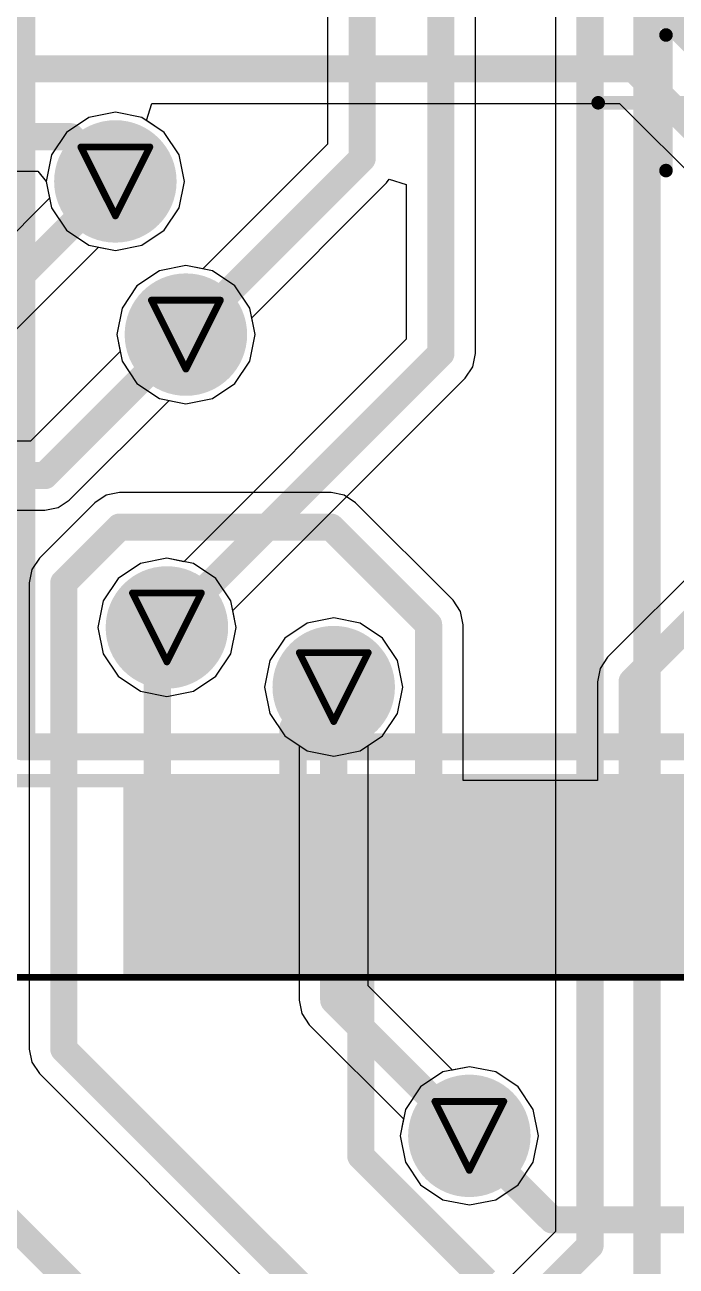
# Model space of a CAD drawing. Header units: inches. Extents: x -3 to 423, y -3 to 110.
# Drawn here: x 39.96 to 44.76, y 40.2 to 49.35 of the extents above; entities that cross this region are included whole.
import ezdxf

# ---------------------------------------------------------------- set-up
doc = ezdxf.new("R2010")
doc.units = ezdxf.units.IN
for name, color, linetype in [('Bottom Layer', 5, 'Continuous'), ('Bottom Solder', 6, 'Continuous'), ('Drill Drawing', 1, 'Continuous'), ('Mechanical 13', 56, 'Continuous'), ('Mechanical 15', 56, 'Continuous'), ('Mid Layer', 16, 'Continuous'), ('Mid Layer 2', 76, 'Continuous'), ('Top Layer', 1, 'Continuous'), ('Top Overlay', 2, 'Continuous'), ('Top Paste', 8, 'Continuous'), ('Top Solder', 216, 'Continuous'), ('Via Holes', 16, 'Continuous')]:
    doc.layers.add(name, color=color, linetype=linetype)

msp = doc.modelspace()

# ---------------------------------------------------------------- hatches: boundary and pattern name
at = {"layer": 'Bottom Layer'}
h = msp.add_hatch(color=5, dxfattribs=at)
edge = h.paths.add_edge_path()
edge.add_arc((40.63, 48.2), 0.35, 0, 360)
h = msp.add_hatch(color=5, dxfattribs=at)
edge = h.paths.add_edge_path()
edge.add_arc((41.15, 47.07), 0.35, 0, 360)
h = msp.add_hatch(color=5, dxfattribs=at)
edge = h.paths.add_edge_path()
edge.add_arc((41.01, 44.91), 0.35, 0, 360)
h = msp.add_hatch(color=5, dxfattribs=at)
edge = h.paths.add_edge_path()
edge.add_arc((42.24, 44.47), 0.35, 0, 360)
h = msp.add_hatch(color=5, dxfattribs=at)
edge = h.paths.add_edge_path()
edge.add_arc((43.24, 41.16), 0.35, 0, 360)
at = {"layer": 'Bottom Solder'}
h = msp.add_hatch(color=6, dxfattribs=at)
edge = h.paths.add_edge_path()
edge.add_arc((40.63, 48.2), 0.4516, 0, 360)
h = msp.add_hatch(color=6, dxfattribs=at)
edge = h.paths.add_edge_path()
edge.add_arc((41.15, 47.07), 0.4516, 0, 360)
h = msp.add_hatch(color=6, dxfattribs=at)
edge = h.paths.add_edge_path()
edge.add_arc((41.01, 44.91), 0.4516, 0, 360)
h = msp.add_hatch(color=6, dxfattribs=at)
edge = h.paths.add_edge_path()
edge.add_arc((42.24, 44.47), 0.4516, 0, 360)
h = msp.add_hatch(color=6, dxfattribs=at)
edge = h.paths.add_edge_path()
edge.add_arc((43.24, 41.16), 0.4516, 0, 360)
at = {"layer": 'Mid Layer'}
h = msp.add_hatch(color=16, dxfattribs=at)
edge = h.paths.add_edge_path()
edge.add_arc((40.63, 48.2), 0.35, 0, 360)
h = msp.add_hatch(color=16, dxfattribs=at)
edge = h.paths.add_edge_path()
edge.add_arc((41.15, 47.07), 0.35, 0, 360)
h = msp.add_hatch(color=16, dxfattribs=at)
edge = h.paths.add_edge_path()
edge.add_arc((41.01, 44.91), 0.35, 0, 360)
h = msp.add_hatch(color=16, dxfattribs=at)
edge = h.paths.add_edge_path()
edge.add_arc((42.24, 44.47), 0.35, 0, 360)
h = msp.add_hatch(color=16, dxfattribs=at)
edge = h.paths.add_edge_path()
edge.add_arc((43.24, 41.16), 0.35, 0, 360)
at = {"layer": 'Mid Layer 2'}
h = msp.add_hatch(color=76, dxfattribs=at)
edge = h.paths.add_edge_path()
edge.add_arc((40.63, 48.2), 0.35, 0, 360)
h = msp.add_hatch(color=76, dxfattribs=at)
edge = h.paths.add_edge_path()
edge.add_arc((41.15, 47.07), 0.35, 0, 360)
h = msp.add_hatch(color=76, dxfattribs=at)
edge = h.paths.add_edge_path()
edge.add_arc((41.01, 44.91), 0.35, 0, 360)
h = msp.add_hatch(color=76, dxfattribs=at)
edge = h.paths.add_edge_path()
edge.add_arc((42.24, 44.47), 0.35, 0, 360)
h = msp.add_hatch(color=76, dxfattribs=at)
edge = h.paths.add_edge_path()
edge.add_arc((43.24, 41.16), 0.35, 0, 360)
at = {"layer": 'Top Layer'}
h = msp.add_hatch(color=1, dxfattribs=at)
edge = h.paths.add_edge_path()
edge.add_arc((40.63, 48.2), 0.35, 0, 360)
h = msp.add_hatch(color=1, dxfattribs=at)
edge = h.paths.add_edge_path()
edge.add_arc((41.15, 47.07), 0.35, 0, 360)
h = msp.add_hatch(color=1, dxfattribs=at)
edge = h.paths.add_edge_path()
edge.add_arc((41.01, 44.91), 0.35, 0, 360)
h = msp.add_hatch(color=1, dxfattribs=at)
edge = h.paths.add_edge_path()
edge.add_arc((42.24, 44.47), 0.35, 0, 360)
for points in [[(41.0899, 42.43), (40.7899, 42.43), (40.7899, 43.63), (41.0899, 43.63)], [(41.5899, 42.43), (41.2899, 42.43), (41.2899, 43.63), (41.5899, 43.63)], [(42.0899, 42.43), (41.7899, 42.43), (41.7899, 43.63), (42.0899, 43.63)], [(42.5899, 42.43), (42.2899, 42.43), (42.2899, 43.63), (42.5899, 43.63)], [(43.0899, 42.43), (42.7899, 42.43), (42.7899, 43.63), (43.0899, 43.63)], [(43.5899, 42.43), (43.2899, 42.43), (43.2899, 43.63), (43.5899, 43.63)], [(44.0899, 42.43), (43.7899, 42.43), (43.7899, 43.63), (44.0899, 43.63)], [(44.5899, 42.43), (44.2899, 42.43), (44.2899, 43.63), (44.5899, 43.63)]]:
    msp.add_hatch(color=1, dxfattribs=at).paths.add_polyline_path(points)
h = msp.add_hatch(color=1, dxfattribs=at)
edge = h.paths.add_edge_path()
edge.add_arc((43.24, 41.16), 0.35, 0, 360)
at = {"layer": 'Top Paste'}
for points in [[(41.0899, 42.43), (40.7899, 42.43), (40.7899, 43.63), (41.0899, 43.63)], [(41.5899, 42.43), (41.2899, 42.43), (41.2899, 43.63), (41.5899, 43.63)], [(42.0899, 42.43), (41.7899, 42.43), (41.7899, 43.63), (42.0899, 43.63)], [(42.5899, 42.43), (42.2899, 42.43), (42.2899, 43.63), (42.5899, 43.63)], [(43.0899, 42.43), (42.7899, 42.43), (42.7899, 43.63), (43.0899, 43.63)], [(43.5899, 42.43), (43.2899, 42.43), (43.2899, 43.63), (43.5899, 43.63)], [(44.0899, 42.43), (43.7899, 42.43), (43.7899, 43.63), (44.0899, 43.63)], [(44.5899, 42.43), (44.2899, 42.43), (44.2899, 43.63), (44.5899, 43.63)]]:
    msp.add_hatch(color=8, dxfattribs=at).paths.add_polyline_path(points)
at = {"layer": 'Top Solder'}
h = msp.add_hatch(color=216, dxfattribs=at)
edge = h.paths.add_edge_path()
edge.add_arc((40.63, 48.2), 0.4516, 0, 360)
h = msp.add_hatch(color=216, dxfattribs=at)
edge = h.paths.add_edge_path()
edge.add_arc((41.15, 47.07), 0.4516, 0, 360)
h = msp.add_hatch(color=216, dxfattribs=at)
edge = h.paths.add_edge_path()
edge.add_arc((41.01, 44.91), 0.4516, 0, 360)
h = msp.add_hatch(color=216, dxfattribs=at)
edge = h.paths.add_edge_path()
edge.add_arc((42.24, 44.47), 0.4516, 0, 360)
for points in [[(41.1915, 42.3284), (40.6883, 42.3284), (40.6883, 43.7316), (41.1915, 43.7316)], [(41.6915, 42.3284), (41.1883, 42.3284), (41.1883, 43.7316), (41.6915, 43.7316)], [(42.1915, 42.3284), (41.6883, 42.3284), (41.6883, 43.7316), (42.1915, 43.7316)], [(42.6915, 42.3284), (42.1883, 42.3284), (42.1883, 43.7316), (42.6915, 43.7316)], [(43.1915, 42.3284), (42.6883, 42.3284), (42.6883, 43.7316), (43.1915, 43.7316)], [(43.6915, 42.3284), (43.1883, 42.3284), (43.1883, 43.7316), (43.6915, 43.7316)], [(44.1915, 42.3284), (43.6883, 42.3284), (43.6883, 43.7316), (44.1915, 43.7316)], [(44.6915, 42.3284), (44.1883, 42.3284), (44.1883, 43.7316), (44.6915, 43.7316)], [(45.1915, 42.3284), (44.6883, 42.3284), (44.6883, 43.7316), (45.1915, 43.7316)]]:
    msp.add_hatch(color=216, dxfattribs=at).paths.add_polyline_path(points)
h = msp.add_hatch(color=216, dxfattribs=at)
edge = h.paths.add_edge_path()
edge.add_arc((43.24, 41.16), 0.4516, 0, 360)
at = {"layer": 'Via Holes'}
h = msp.add_hatch(color=7, dxfattribs=at)
edge = h.paths.add_edge_path()
edge.add_arc((40.63, 48.2), 0.25, 0, 360)
h = msp.add_hatch(color=7, dxfattribs=at)
edge = h.paths.add_edge_path()
edge.add_arc((41.15, 47.07), 0.25, 0, 360)
h = msp.add_hatch(color=7, dxfattribs=at)
edge = h.paths.add_edge_path()
edge.add_arc((41.01, 44.91), 0.25, 0, 360)
h = msp.add_hatch(color=7, dxfattribs=at)
edge = h.paths.add_edge_path()
edge.add_arc((42.24, 44.47), 0.25, 0, 360)
h = msp.add_hatch(color=7, dxfattribs=at)
edge = h.paths.add_edge_path()
edge.add_arc((43.24, 41.16), 0.25, 0, 360)

# ---------------------------------------------------------------- linework, layer by layer
at = {"layer": 'Bottom Layer'}
for p, q in [((43.2849, 46.93), (43.2849, 50.8074)), ((43.8751, 50.6004), (43.8751, 40.4556)), ((42.1951, 50.4319), (42.1951, 48.4756)), ((40.4349, 48.671), (40.2695, 48.5605)), ((40.63, 48.7098), (40.4349, 48.671)), ((40.8251, 48.671), (40.63, 48.7098)), ((40.9905, 48.5605), (40.8251, 48.671)), ((40.2695, 48.5605), (40.159, 48.3951)), ((41.101, 48.3951), (40.9905, 48.5605)), ((42.1951, 48.4756), (41.2745, 47.555)), ((40.159, 48.3951), (40.1202, 48.2)), ((41.1398, 48.2), (41.101, 48.3951)), ((40.1202, 48.2), (40.145, 48.0755)), ((41.101, 48.0049), (41.1398, 48.2)), ((41.635, 47.1945), (42.6302, 48.1898)), ((42.6302, 48.1898), (42.6481, 48.2165)), ((42.6481, 48.2165), (42.7751, 48.178)), ((42.7751, 48.178), (42.7751, 47.0356)), ((40.145, 48.0755), (38.9998, 46.9302)), ((40.9905, 47.8395), (41.101, 48.0049)), ((40.8251, 47.729), (40.9905, 47.8395)), ((39.4349, 46.6444), (40.5055, 47.715)), ((40.5055, 47.715), (40.63, 47.6902)), ((40.63, 47.6902), (40.8251, 47.729)), ((40.9549, 47.541), (40.7895, 47.4305)), ((41.15, 47.5798), (40.9549, 47.541)), ((41.2745, 47.555), (41.15, 47.5798)), ((40.7895, 47.4305), (40.679, 47.2651)), ((40.679, 47.2651), (40.6402, 47.07)), ((41.6598, 47.07), (41.635, 47.1945)), ((40.6402, 47.07), (40.679, 46.8749)), ((41.621, 46.8749), (41.6598, 47.07)), ((42.7751, 47.0356), (41.1345, 45.395)), ((43.2655, 46.8325), (43.2849, 46.93)), ((40.679, 46.8749), (40.7895, 46.7095)), ((41.5105, 46.7095), (41.621, 46.8749)), ((43.2102, 46.7498), (43.2655, 46.8325)), ((40.7895, 46.7095), (40.9549, 46.599)), ((41.3451, 46.599), (41.5105, 46.7095)), ((41.495, 45.0345), (43.2102, 46.7498)), ((40.9549, 46.599), (41.15, 46.5602)), ((41.15, 46.5602), (41.3451, 46.599)), ((41.01, 45.4198), (40.8149, 45.381)), ((41.1345, 45.395), (41.01, 45.4198)), ((40.8149, 45.381), (40.6495, 45.2705)), ((40.6495, 45.2705), (40.539, 45.1051)), ((40.539, 45.1051), (40.5002, 44.91)), ((41.5198, 44.91), (41.495, 45.0345)), ((42.24, 44.9798), (42.0449, 44.941)), ((42.4351, 44.941), (42.24, 44.9798)), ((40.5002, 44.91), (40.539, 44.7149)), ((41.481, 44.7149), (41.5198, 44.91)), ((42.0449, 44.941), (41.8795, 44.8305)), ((42.6005, 44.8305), (42.4351, 44.941)), ((41.8795, 44.8305), (41.769, 44.6651)), ((42.711, 44.6651), (42.6005, 44.8305)), ((40.539, 44.7149), (40.6495, 44.5495)), ((41.3705, 44.5495), (41.481, 44.7149)), ((41.769, 44.6651), (41.7302, 44.47)), ((42.7498, 44.47), (42.711, 44.6651)), ((40.6495, 44.5495), (40.8149, 44.439)), ((41.2051, 44.439), (41.3705, 44.5495)), ((40.8149, 44.439), (41.01, 44.4002)), ((41.01, 44.4002), (41.2051, 44.439)), ((41.7302, 44.47), (41.769, 44.2749)), ((42.711, 44.2749), (42.7498, 44.47)), ((41.769, 44.2749), (41.8795, 44.1095)), ((42.6005, 44.1095), (42.711, 44.2749)), ((41.8795, 44.1095), (41.9851, 44.039)), ((42.4949, 44.039), (42.6005, 44.1095)), ((41.9851, 44.039), (41.9851, 42.16)), ((42.4949, 42.2656), (42.4949, 44.039)), ((43.1155, 41.645), (42.4949, 42.2656)), ((41.9851, 42.16), (42.0045, 42.0625)), ((42.0045, 42.0625), (42.0598, 41.9798)), ((42.0598, 41.9798), (42.755, 41.2845)), ((43.24, 41.6698), (43.1155, 41.645)), ((43.4351, 41.631), (43.24, 41.6698)), ((43.6005, 41.5205), (43.4351, 41.631)), ((43.711, 41.3551), (43.6005, 41.5205)), ((43.7498, 41.16), (43.711, 41.3551)), ((42.755, 41.2845), (42.7302, 41.16)), ((42.7302, 41.16), (42.769, 40.9649)), ((43.711, 40.9649), (43.7498, 41.16)), ((42.769, 40.9649), (42.8795, 40.7995)), ((43.6005, 40.7995), (43.711, 40.9649)), ((42.8795, 40.7995), (43.0449, 40.689)), ((43.4351, 40.689), (43.6005, 40.7995)), ((43.0449, 40.689), (43.24, 40.6502)), ((43.24, 40.6502), (43.4351, 40.689)), ((43.8751, 40.4556), (43.2044, 39.7849))]:
    msp.add_line(p, q, dxfattribs=at)
at = {"layer": 'Bottom Layer', "const_width": 0.2}
for points in [[(42.45, 48.37), (42.45, 56.67)], [(43.03, 46.93), (43.03, 55.98)], [(44.55, 33.4), (44.55, 51.87)], [(44.13, 40.35), (44.13, 50.84)], [(41.15, 47.07), (42.45, 48.37)], [(39.18, 46.75), (40.63, 48.2)], [(41.01, 44.91), (43.03, 46.93)], [(42.24, 42.16), (42.24, 44.47)], [(42.24, 42.16), (43.24, 41.16)], [(43.31, 39.53), (44.13, 40.35)]]:
    msp.add_lwpolyline(points, dxfattribs=at)
at = {"layer": 'Bottom Layer', "const_width": 0.1}
for points in [[(42.4, 48.37, 1), (42.5, 48.37, 1)], [(42.4, 48.37, 1), (42.5, 48.37, 1)], [(40.58, 48.2, 1), (40.68, 48.2, 1)], [(41.1, 47.07, 1), (41.2, 47.07, 1)], [(42.98, 46.93, 1), (43.08, 46.93, 1)], [(42.98, 46.93, 1), (43.08, 46.93, 1)], [(40.96, 44.91, 1), (41.06, 44.91, 1)], [(42.19, 44.47, 1), (42.29, 44.47, 1)], [(42.19, 42.16, 1), (42.29, 42.16, 1)], [(42.19, 42.16, 1), (42.29, 42.16, 1)], [(43.19, 41.16, 1), (43.29, 41.16, 1)], [(44.08, 40.35, 1), (44.18, 40.35, 1)], [(44.08, 40.35, 1), (44.18, 40.35, 1)]]:
    msp.add_lwpolyline(points, format="xyb", close=True, dxfattribs=at)
at = {"layer": 'Drill Drawing', "const_width": 0.0508}
for points in [[(40.376, 48.454), (40.884, 48.454)], [(40.376, 48.454), (40.63, 47.946)], [(40.63, 47.946), (40.884, 48.454)], [(40.896, 47.324), (41.404, 47.324)], [(40.896, 47.324), (41.15, 46.816)], [(41.15, 46.816), (41.404, 47.324)], [(40.756, 45.164), (41.264, 45.164)], [(40.756, 45.164), (41.01, 44.656)], [(41.01, 44.656), (41.264, 45.164)], [(41.986, 44.724), (42.494, 44.724)], [(41.986, 44.724), (42.24, 44.216)], [(42.24, 44.216), (42.494, 44.724)], [(42.986, 41.414), (43.494, 41.414)], [(42.986, 41.414), (43.24, 40.906)], [(43.24, 40.906), (43.494, 41.414)]]:
    msp.add_lwpolyline(points, dxfattribs=at)
at = {"layer": 'Drill Drawing', "const_width": 0.0254}
for points in [[(40.3633, 48.454, 1), (40.3887, 48.454, 1)], [(40.3633, 48.454, 1), (40.3887, 48.454, 1)], [(40.8713, 48.454, 1), (40.8967, 48.454, 1)], [(40.8713, 48.454, 1), (40.8967, 48.454, 1)], [(40.6173, 47.946, 1), (40.6427, 47.946, 1)], [(40.6173, 47.946, 1), (40.6427, 47.946, 1)], [(40.8833, 47.324, 1), (40.9087, 47.324, 1)], [(40.8833, 47.324, 1), (40.9087, 47.324, 1)], [(41.3913, 47.324, 1), (41.4167, 47.324, 1)], [(41.3913, 47.324, 1), (41.4167, 47.324, 1)], [(41.1373, 46.816, 1), (41.1627, 46.816, 1)], [(41.1373, 46.816, 1), (41.1627, 46.816, 1)], [(40.7433, 45.164, 1), (40.7687, 45.164, 1)], [(40.7433, 45.164, 1), (40.7687, 45.164, 1)], [(41.2513, 45.164, 1), (41.2767, 45.164, 1)], [(41.2513, 45.164, 1), (41.2767, 45.164, 1)], [(41.9733, 44.724, 1), (41.9987, 44.724, 1)], [(41.9733, 44.724, 1), (41.9987, 44.724, 1)], [(42.4813, 44.724, 1), (42.5067, 44.724, 1)], [(42.4813, 44.724, 1), (42.5067, 44.724, 1)], [(40.9973, 44.656, 1), (41.0227, 44.656, 1)], [(40.9973, 44.656, 1), (41.0227, 44.656, 1)], [(42.2273, 44.216, 1), (42.2527, 44.216, 1)], [(42.2273, 44.216, 1), (42.2527, 44.216, 1)], [(42.9733, 41.414, 1), (42.9987, 41.414, 1)], [(42.9733, 41.414, 1), (42.9987, 41.414, 1)], [(43.4813, 41.414, 1), (43.5067, 41.414, 1)], [(43.4813, 41.414, 1), (43.5067, 41.414, 1)], [(43.2273, 40.906, 1), (43.2527, 40.906, 1)], [(43.2273, 40.906, 1), (43.2527, 40.906, 1)]]:
    msp.add_lwpolyline(points, format="xyb", close=True, dxfattribs=at)
at = {"layer": 'Mechanical 13', "const_width": 0.1}
msp.add_lwpolyline([(39.6899, 43.78), (49.6899, 43.78)], dxfattribs=at)
at = {"layer": 'Mechanical 15'}
for points, const_width in [([(44.6899, 48.28), (44.6899, 49.28)], 0.1), ([(44.1899, 48.78), (45.1899, 48.78)], 0.1), ([(38.2399, 42.33), (51.1399, 42.33)], 0.05)]:
    msp.add_lwpolyline(points, dxfattribs=dict(at, const_width=const_width))
at = {"layer": 'Mechanical 15', "const_width": 0.05}
for points in [[(44.6649, 49.28, 1), (44.7149, 49.28, 1)], [(44.1649, 48.78, 1), (44.2149, 48.78, 1)], [(44.6649, 48.28, 1), (44.7149, 48.28, 1)]]:
    msp.add_lwpolyline(points, format="xyb", close=True, dxfattribs=at)
at = {"layer": 'Mid Layer'}
for p, q in [((40.4349, 48.671), (40.2695, 48.5605)), ((40.63, 48.7098), (40.4349, 48.671)), ((40.8251, 48.671), (40.63, 48.7098)), ((40.9905, 48.5605), (40.8251, 48.671)), ((40.2695, 48.5605), (40.159, 48.3951)), ((41.101, 48.3951), (40.9905, 48.5605)), ((40.159, 48.3951), (40.1202, 48.2)), ((41.1398, 48.2), (41.101, 48.3951)), ((40.1202, 48.2), (40.159, 48.0049)), ((41.101, 48.0049), (41.1398, 48.2)), ((40.159, 48.0049), (40.2695, 47.8395)), ((40.9905, 47.8395), (41.101, 48.0049)), ((40.2695, 47.8395), (40.4349, 47.729)), ((40.8251, 47.729), (40.9905, 47.8395)), ((40.4349, 47.729), (40.63, 47.6902)), ((40.63, 47.6902), (40.8251, 47.729)), ((40.9549, 47.541), (40.7895, 47.4305)), ((41.15, 47.5798), (40.9549, 47.541)), ((41.3451, 47.541), (41.15, 47.5798)), ((41.5105, 47.4305), (41.3451, 47.541)), ((40.7895, 47.4305), (40.679, 47.2651)), ((41.621, 47.2651), (41.5105, 47.4305)), ((40.679, 47.2651), (40.6402, 47.07)), ((41.6598, 47.07), (41.621, 47.2651)), ((40.6402, 47.07), (40.679, 46.8749)), ((41.621, 46.8749), (41.6598, 47.07)), ((40.679, 46.8749), (40.7895, 46.7095)), ((41.5105, 46.7095), (41.621, 46.8749)), ((40.7895, 46.7095), (40.9549, 46.599)), ((41.3451, 46.599), (41.5105, 46.7095)), ((40.9549, 46.599), (41.15, 46.5602)), ((41.15, 46.5602), (41.3451, 46.599)), ((41.01, 45.4198), (40.8149, 45.381)), ((41.2051, 45.381), (41.01, 45.4198)), ((40.8149, 45.381), (40.6495, 45.2705)), ((41.3705, 45.2705), (41.2051, 45.381)), ((40.6495, 45.2705), (40.539, 45.1051)), ((41.481, 45.1051), (41.3705, 45.2705)), ((40.539, 45.1051), (40.5002, 44.91)), ((41.5198, 44.91), (41.481, 45.1051)), ((42.24, 44.9798), (42.0449, 44.941)), ((42.4351, 44.941), (42.24, 44.9798)), ((40.5002, 44.91), (40.539, 44.7149)), ((41.481, 44.7149), (41.5198, 44.91)), ((42.0449, 44.941), (41.8795, 44.8305)), ((42.6005, 44.8305), (42.4351, 44.941)), ((41.8795, 44.8305), (41.769, 44.6651)), ((42.711, 44.6651), (42.6005, 44.8305)), ((40.539, 44.7149), (40.6495, 44.5495)), ((41.3705, 44.5495), (41.481, 44.7149)), ((41.769, 44.6651), (41.7302, 44.47)), ((42.7498, 44.47), (42.711, 44.6651)), ((40.6495, 44.5495), (40.8149, 44.439)), ((41.2051, 44.439), (41.3705, 44.5495)), ((40.8149, 44.439), (41.01, 44.4002)), ((41.01, 44.4002), (41.2051, 44.439)), ((41.7302, 44.47), (41.769, 44.2749)), ((42.711, 44.2749), (42.7498, 44.47)), ((41.769, 44.2749), (41.8795, 44.1095)), ((42.6005, 44.1095), (42.711, 44.2749)), ((41.8795, 44.1095), (42.0449, 43.999)), ((42.4351, 43.999), (42.6005, 44.1095)), ((42.0449, 43.999), (42.24, 43.9602)), ((42.24, 43.9602), (42.4351, 43.999)), ((43.24, 41.6698), (43.0449, 41.631)), ((43.4351, 41.631), (43.24, 41.6698)), ((43.0449, 41.631), (42.8795, 41.5205)), ((43.6005, 41.5205), (43.4351, 41.631)), ((42.8795, 41.5205), (42.769, 41.3551)), ((43.711, 41.3551), (43.6005, 41.5205)), ((42.769, 41.3551), (42.7302, 41.16)), ((43.7498, 41.16), (43.711, 41.3551)), ((42.7302, 41.16), (42.769, 40.9649)), ((43.711, 40.9649), (43.7498, 41.16)), ((42.769, 40.9649), (42.8795, 40.7995)), ((43.6005, 40.7995), (43.711, 40.9649)), ((42.8795, 40.7995), (43.0449, 40.689)), ((43.4351, 40.689), (43.6005, 40.7995)), ((43.0449, 40.689), (43.24, 40.6502)), ((43.24, 40.6502), (43.4351, 40.689))]:
    msp.add_line(p, q, dxfattribs=at)
at = {"layer": 'Mid Layer 2'}
for p, q in [((40.4349, 48.671), (40.2695, 48.5605)), ((40.63, 48.7098), (40.4349, 48.671)), ((40.8251, 48.671), (40.63, 48.7098)), ((40.9905, 48.5605), (40.8251, 48.671)), ((40.2695, 48.5605), (40.159, 48.3951)), ((41.101, 48.3951), (40.9905, 48.5605)), ((40.159, 48.3951), (40.1202, 48.2)), ((41.1398, 48.2), (41.101, 48.3951)), ((40.1202, 48.2), (40.159, 48.0049)), ((41.101, 48.0049), (41.1398, 48.2)), ((40.159, 48.0049), (40.2695, 47.8395)), ((40.9905, 47.8395), (41.101, 48.0049)), ((40.2695, 47.8395), (40.4349, 47.729)), ((40.8251, 47.729), (40.9905, 47.8395)), ((40.4349, 47.729), (40.63, 47.6902)), ((40.63, 47.6902), (40.8251, 47.729)), ((40.9549, 47.541), (40.7895, 47.4305)), ((41.15, 47.5798), (40.9549, 47.541)), ((41.3451, 47.541), (41.15, 47.5798)), ((41.5105, 47.4305), (41.3451, 47.541)), ((40.7895, 47.4305), (40.679, 47.2651)), ((41.621, 47.2651), (41.5105, 47.4305)), ((40.679, 47.2651), (40.6402, 47.07)), ((41.6598, 47.07), (41.621, 47.2651)), ((40.6402, 47.07), (40.679, 46.8749)), ((41.621, 46.8749), (41.6598, 47.07)), ((40.679, 46.8749), (40.7895, 46.7095)), ((41.5105, 46.7095), (41.621, 46.8749)), ((40.7895, 46.7095), (40.9549, 46.599)), ((41.3451, 46.599), (41.5105, 46.7095)), ((40.9549, 46.599), (41.15, 46.5602)), ((41.15, 46.5602), (41.3451, 46.599)), ((41.01, 45.4198), (40.8149, 45.381)), ((41.2051, 45.381), (41.01, 45.4198)), ((40.8149, 45.381), (40.6495, 45.2705)), ((41.3705, 45.2705), (41.2051, 45.381)), ((40.6495, 45.2705), (40.539, 45.1051)), ((41.481, 45.1051), (41.3705, 45.2705)), ((40.539, 45.1051), (40.5002, 44.91)), ((41.5198, 44.91), (41.481, 45.1051)), ((42.24, 44.9798), (42.0449, 44.941)), ((42.4351, 44.941), (42.24, 44.9798)), ((40.5002, 44.91), (40.539, 44.7149)), ((41.481, 44.7149), (41.5198, 44.91)), ((42.0449, 44.941), (41.8795, 44.8305)), ((42.6005, 44.8305), (42.4351, 44.941)), ((41.8795, 44.8305), (41.769, 44.6651)), ((42.711, 44.6651), (42.6005, 44.8305)), ((40.539, 44.7149), (40.6495, 44.5495)), ((41.3705, 44.5495), (41.481, 44.7149)), ((41.769, 44.6651), (41.7302, 44.47)), ((42.7498, 44.47), (42.711, 44.6651)), ((40.6495, 44.5495), (40.8149, 44.439)), ((41.2051, 44.439), (41.3705, 44.5495)), ((40.8149, 44.439), (41.01, 44.4002)), ((41.01, 44.4002), (41.2051, 44.439)), ((41.7302, 44.47), (41.769, 44.2749)), ((42.711, 44.2749), (42.7498, 44.47)), ((41.769, 44.2749), (41.8795, 44.1095)), ((42.6005, 44.1095), (42.711, 44.2749)), ((41.8795, 44.1095), (42.0449, 43.999)), ((42.4351, 43.999), (42.6005, 44.1095)), ((42.0449, 43.999), (42.24, 43.9602)), ((42.24, 43.9602), (42.4351, 43.999)), ((43.24, 41.6698), (43.0449, 41.631)), ((43.4351, 41.631), (43.24, 41.6698)), ((43.0449, 41.631), (42.8795, 41.5205)), ((43.6005, 41.5205), (43.4351, 41.631)), ((42.8795, 41.5205), (42.769, 41.3551)), ((43.711, 41.3551), (43.6005, 41.5205)), ((42.769, 41.3551), (42.7302, 41.16)), ((43.7498, 41.16), (43.711, 41.3551)), ((42.7302, 41.16), (42.769, 40.9649)), ((43.711, 40.9649), (43.7498, 41.16)), ((42.769, 40.9649), (42.8795, 40.7995)), ((43.6005, 40.7995), (43.711, 40.9649)), ((42.8795, 40.7995), (43.0449, 40.689)), ((43.4351, 40.689), (43.6005, 40.7995)), ((43.0449, 40.689), (43.24, 40.6502)), ((43.24, 40.6502), (43.4351, 40.689))]:
    msp.add_line(p, q, dxfattribs=at)
at = {"layer": 'Top Layer'}
for p, q in [((40.8594, 48.6481), (40.8979, 48.7751)), ((40.8979, 48.7751), (44.3474, 48.7751)), ((44.3474, 48.7751), (49.2628, 43.8598)), ((40.9905, 48.5605), (40.8594, 48.6481)), ((41.101, 48.3951), (40.9905, 48.5605)), ((41.1398, 48.2), (41.101, 48.3951)), ((39.6899, 48.2751), (40.0586, 48.2751)), ((40.0586, 48.2751), (40.1202, 48.2)), ((40.1202, 48.2), (40.159, 48.0049)), ((41.101, 48.0049), (41.1398, 48.2)), ((40.159, 48.0049), (40.2695, 47.8395)), ((40.9905, 47.8395), (41.101, 48.0049)), ((40.2695, 47.8395), (40.4349, 47.729)), ((40.8251, 47.729), (40.9905, 47.8395)), ((40.4349, 47.729), (40.63, 47.6902)), ((40.63, 47.6902), (40.8251, 47.729)), ((40.9549, 47.541), (40.7895, 47.4305)), ((41.15, 47.5798), (40.9549, 47.541)), ((41.3451, 47.541), (41.15, 47.5798)), ((41.5105, 47.4305), (41.3451, 47.541)), ((40.7895, 47.4305), (40.679, 47.2651)), ((41.621, 47.2651), (41.5105, 47.4305)), ((40.679, 47.2651), (40.6402, 47.07)), ((41.6598, 47.07), (41.621, 47.2651)), ((40.6402, 47.07), (40.665, 46.9455)), ((41.621, 46.8749), (41.6598, 47.07)), ((40.665, 46.9455), (40.0044, 46.2849)), ((41.5105, 46.7095), (41.621, 46.8749)), ((41.3451, 46.599), (41.5105, 46.7095)), ((40.2902, 45.8498), (41.0255, 46.585)), ((41.0255, 46.585), (41.15, 46.5602)), ((41.15, 46.5602), (41.3451, 46.599)), ((40.0044, 46.2849), (39.6899, 46.2849)), ((40.5625, 45.8855), (40.4798, 45.8302)), ((40.66, 45.9049), (40.5625, 45.8855)), ((42.22, 45.9049), (40.66, 45.9049)), ((42.3175, 45.8855), (42.22, 45.9049)), ((42.4002, 45.8302), (42.3175, 45.8855)), ((40.4798, 45.8302), (40.0698, 45.4202)), ((40.11, 45.7751), (40.2075, 45.7945)), ((40.2075, 45.7945), (40.2902, 45.8498)), ((43.1201, 45.1104), (42.4002, 45.8302)), ((39.6899, 45.7751), (40.11, 45.7751)), ((40.0698, 45.4202), (40.0145, 45.3375)), ((44.989, 45.4195), (44.2597, 44.6901)), ((40.0145, 45.3375), (39.9951, 45.24)), ((39.9951, 45.24), (39.9951, 41.8)), ((43.1754, 45.0277), (43.1201, 45.1104)), ((43.1948, 44.9301), (43.1754, 45.0277)), ((43.1948, 43.78), (43.1948, 44.9301)), ((44.2597, 44.6901), (44.2044, 44.6075)), ((44.2044, 44.6075), (44.185, 44.5099)), ((44.185, 44.5099), (44.185, 43.78)), ((44.185, 43.78), (43.1948, 43.78)), ((39.9951, 41.8), (40.0145, 41.7025)), ((40.0145, 41.7025), (40.0698, 41.6198)), ((40.0698, 41.6198), (42.2698, 39.4198))]:
    msp.add_line(p, q, dxfattribs=at)
at = {"layer": 'Top Layer', "const_width": 0.2}
for points in [[(41.5915, 52.53), (49.6515, 44.47)], [(38.9399, 49.03), (44.453, 49.03)], [(44.453, 49.03), (49.443, 44.04)], [(38.9399, 48.53), (40.3, 48.53)], [(40.3, 48.53), (40.63, 48.2)], [(40.11, 46.03), (41.15, 47.07)], [(38.9399, 46.03), (40.11, 46.03)], [(40.25, 45.24), (40.66, 45.65)], [(40.66, 45.65), (42.22, 45.65)], [(42.22, 45.65), (42.9399, 44.9301)], [(40.25, 41.8), (40.25, 45.24)], [(44.4399, 44.5099), (45.1692, 45.2392)], [(42.9399, 43.03), (42.9399, 44.9301)], [(40.9399, 43.03), (40.9399, 44.7199)], [(44.4399, 43.03), (44.4399, 44.5099)], [(41.9399, 44.1699), (42.24, 44.47)], [(41.9399, 43.03), (41.9399, 44.1699)], [(42.4399, 41.0101), (42.4399, 43.03)], [(40.25, 41.8), (42.45, 39.6)], [(43.24, 41.15), (43.24, 41.16)], [(43.24, 41.15), (43.85, 40.54)], [(42.4399, 41.0101), (43.36, 40.09)], [(39.83, 40.55), (41.31, 39.07)], [(43.85, 40.54), (47.8964, 40.54)]]:
    msp.add_lwpolyline(points, dxfattribs=at)
at = {"layer": 'Top Layer', "const_width": 0.1}
for points in [[(44.403, 49.03, 1), (44.503, 49.03, 1)], [(44.403, 49.03, 1), (44.503, 49.03, 1)], [(40.25, 48.53, 1), (40.35, 48.53, 1)], [(40.25, 48.53, 1), (40.35, 48.53, 1)], [(40.58, 48.2, 1), (40.68, 48.2, 1)], [(41.1, 47.07, 1), (41.2, 47.07, 1)], [(40.06, 46.03, 1), (40.16, 46.03, 1)], [(40.06, 46.03, 1), (40.16, 46.03, 1)], [(40.61, 45.65, 1), (40.71, 45.65, 1)], [(40.61, 45.65, 1), (40.71, 45.65, 1)], [(42.17, 45.65, 1), (42.27, 45.65, 1)], [(42.17, 45.65, 1), (42.27, 45.65, 1)], [(40.2, 45.24, 1), (40.3, 45.24, 1)], [(40.2, 45.24, 1), (40.3, 45.24, 1)], [(42.8899, 44.9301, 1), (42.9899, 44.9301, 1)], [(42.8899, 44.9301, 1), (42.9899, 44.9301, 1)], [(40.8899, 44.7199, 1), (40.9899, 44.7199, 1)], [(44.3899, 44.5099, 1), (44.4899, 44.5099, 1)], [(44.3899, 44.5099, 1), (44.4899, 44.5099, 1)], [(42.19, 44.47, 1), (42.29, 44.47, 1)], [(41.8899, 44.1699, 1), (41.9899, 44.1699, 1)], [(41.8899, 44.1699, 1), (41.9899, 44.1699, 1)], [(40.8899, 43.03, 1), (40.9899, 43.03, 1)], [(41.8899, 43.03, 1), (41.9899, 43.03, 1)], [(42.3899, 43.03, 1), (42.4899, 43.03, 1)], [(42.8899, 43.03, 1), (42.9899, 43.03, 1)], [(44.3899, 43.03, 1), (44.4899, 43.03, 1)], [(40.2, 41.8, 1), (40.3, 41.8, 1)], [(40.2, 41.8, 1), (40.3, 41.8, 1)], [(43.19, 41.16, 1), (43.29, 41.16, 1)], [(43.19, 41.15, 1), (43.29, 41.15, 1)], [(43.19, 41.15, 1), (43.29, 41.15, 1)], [(42.3899, 41.0101, 1), (42.4899, 41.0101, 1)], [(42.3899, 41.0101, 1), (42.4899, 41.0101, 1)], [(43.8, 40.54, 1), (43.9, 40.54, 1)], [(43.8, 40.54, 1), (43.9, 40.54, 1)]]:
    msp.add_lwpolyline(points, format="xyb", close=True, dxfattribs=at)
at = {"layer": 'Top Overlay', "const_width": 0.2}
for points in [[(39.9399, 44.03), (39.9399, 53.53)], [(39.9399, 44.03), (49.4399, 44.03)]]:
    msp.add_lwpolyline(points, dxfattribs=at)
at = {"layer": 'Top Overlay', "const_width": 0.1}
msp.add_lwpolyline([(39.8899, 44.03, 1), (39.9899, 44.03, 1)], format="xyb", close=True, dxfattribs=at)
msp.add_lwpolyline([(39.8899, 44.03, 1), (39.9899, 44.03, 1)], format="xyb", close=True, dxfattribs=at)

doc.saveas('drawing.dxf')
